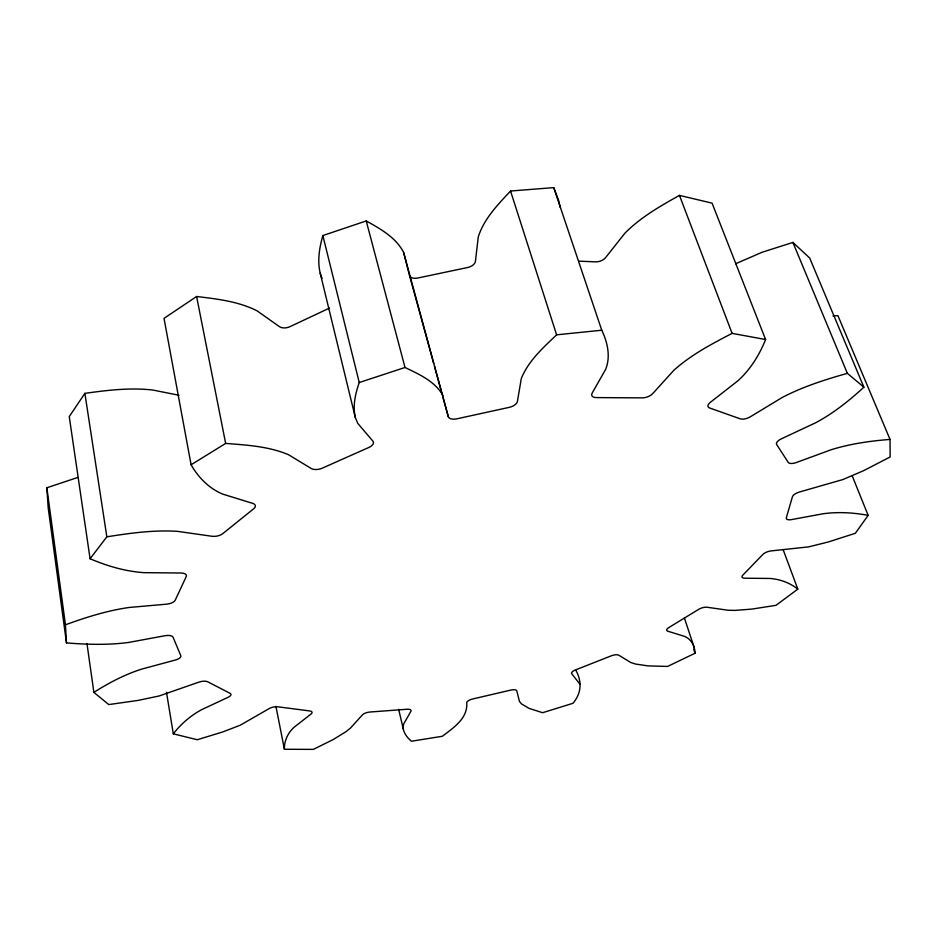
<?xml version="1.0" encoding="UTF-8"?>
<svg xmlns="http://www.w3.org/2000/svg" width="937" height="937" viewBox="0 0 937 937"><rect width="100%" height="100%" fill="white"/><g stroke="black" fill="none" stroke-linecap="round" stroke-linejoin="round"><path stroke-width="1.41" d="M575.962 670.412C582.217 682.089 581.338 693.321 572.987 703.289L542.605 712.706L529.065 708.395L521.569 703.956L519.449 701.415L516.779 690.838A6.243 2.284 -15.2 0 0 510.185 690.241L473.232 698.861A6.254 2.296 -14.7 0 0 466.731 702.527C468.02 718.597 453.356 727.744 442.428 736.248L411.495 741.237C406.599 737.185 401.434 730.614 403.742 723.879L410.91 711.265A6.336 2.342 -13.9 0 0 406.424 709.297L370.63 711.968A6.395 2.378 -13.4 0 0 362.385 714.919L350.497 728.061L345.882 731.738L333.267 739.527L313.391 749.377L284.391 749.272C284.122 741.038 287.882 732.91 293.925 727.393L310.99 714.064A6.571 2.483 -12.6 0 0 309.21 710.878L278.336 706.861A6.688 2.565 -12.2 0 0 269.036 708.665L240.27 725.203L222.795 731.938L197.285 739.738L173.31 733.835L166.481 692.256M580.026 684.315L571.734 673.738A6.266 2.307 -16 0 1 575.962 669.756L610.655 656.064A6.301 2.331 -16.5 0 1 618.748 655.197L630.929 662.576L635.567 664.052L648.076 665.891L667.566 666.441L695.031 653.253C694.996 646.354 691.272 639.163 684.713 636.422L667.753 631.187A6.43 2.401 -17.3 0 1 669.241 627.31L698.217 609.636A6.524 2.46 -17.8 0 1 707.084 607.246L728.178 610.256L735.065 610.397L751.79 609.109L775.977 605.325L797.809 589.139C789.95 582.837 780.064 579.218 770.038 578.457L744.716 578.211A6.735 2.588 -18.6 0 1 743.064 574.908L762.531 554.774A6.875 2.682 -18.9 0 1 771.245 550.897L808.654 546.868L828.343 541.961L855.317 533.305L868.154 515.373C853.408 512.574 838.182 511.731 823.272 513.734L791.449 519.613A7.156 2.881 -19.6 0 1 786.412 517.447L792.315 497.114A7.32 3.01 -19.9 0 1 799.636 491.96L842.995 479.521L863.551 470.702L890.15 456.963L890.033 439.418C870.11 440.987 850.128 443.798 831.014 449.795L796.333 462.527A7.637 3.268 -20.2 0 1 788.052 462.117L776.843 444.77A7.812 3.42 -20.3 0 1 781.282 438.856L815.366 422.915C833.18 413.463 849.098 400.802 863.891 387.192L847.353 373.324C824.982 379.684 802.576 386.77 781.926 397.651L750.303 416.813A8.093 3.701 -20.1 0 1 739.68 418.652L710.141 408.157A8.234 3.853 -19.9 0 1 710.223 402.418L737.77 380.902C750.279 369.693 759.392 355.041 765.588 339.522L732.113 333.361C711.687 343.984 690.909 354.877 673.726 370.408L652.702 393.634A8.445 4.111 -19 0 1 641.587 397.862L597.092 397.604A8.527 4.228 -18.2 0 1 592.102 393.212L605.583 369.494C610.83 356.774 607.563 342.181 601.753 330.234L556.613 334.825C543.167 347.709 528.316 360.897 521.288 378.595L517.4 401.54A8.62 4.357 -16.6 0 1 508.334 407.56L457.654 418.64A8.644 4.392 -15.5 0 1 448.284 416.625L403.648 252.498C396.07 237.506 380.352 228.815 366.226 220.945L322.855 235.55C319.412 247.684 317.198 260.72 320.208 273.182L355.346 417.597L357.817 423.454L372.938 441.175A8.609 4.345 -13.7 0 1 368.171 447.769L323.007 467.844A8.562 4.263 -12.7 0 1 311.389 468.582L288.385 454.644C268.638 446.352 246.771 445.04 225.653 443.424L191.089 464.775C198.316 477.437 209.15 488.575 222.807 494.139L252.767 503.392A8.41 4.064 -11.4 0 1 253.224 509.142L223.229 533.27A8.292 3.924 -10.9 0 1 212.031 536.28L177.679 531.373C153.961 529.792 130.22 533.13 106.841 536.819L90.081 558.757C107.205 566.042 125.394 571.418 144.04 572.659L181.017 573.011A8.046 3.643 -10.4 0 1 186.053 576.958L175.383 599.844A7.883 3.49 -10.3 0 1 166.692 604.154L129.201 607.469C107.333 610.561 86.145 617.26 65.449 624.792L66.48 642.911C87.188 644.562 108.165 645.206 128.814 642.407L165.111 635.696A7.578 3.209 -10.4 0 1 173.169 637.476L180.677 655.385A7.402 3.069 -10.6 0 1 175.524 659.988L141.557 669.147C124.668 674.57 108.797 682.862 93.876 692.384L108.774 704.577L137.997 700.431L159.149 695.968L198.738 682.195A7.098 2.846 -11.1 0 1 208.096 681.984L229.694 693.111A6.946 2.729 -11.5 0 1 228.195 697.245L201.771 709.602C190.715 715.54 180.982 723.914 173.31 733.835M322.855 235.55L359.246 382.53C355.392 393.681 352.535 405.873 355.346 417.597M178.967 395.238L152.743 390.026C130.138 387.461 107.286 390.202 84.88 393.364L69.244 416.614L90.081 558.757M560.232 207.44L558.698 200.682L553.744 187.623L510.548 191.019C497.84 204.571 484.031 218.766 478.28 236.874L475.41 261.482A8.21 4.755 -16.9 0 1 466.907 267.666L418.546 277.867A8.234 4.779 -15.6 0 1 409.457 275.373L403.648 252.498M329.578 308.039L290.681 326.334A8.164 4.65 -12.2 0 1 279.531 326.72L257.043 310.826C238.396 301.374 217.091 298.95 196.606 296.502L164.022 318.346L191.089 464.775M765.588 339.522L712.073 203.153L679.454 195.388C660.116 206.175 640.439 217.384 624.815 233.301L605.56 257.652A8.058 4.486 -19.7 0 1 595.007 261.833L579.253 261.165M735.662 263.73L762.144 252.24L792.901 242.437L809.685 258.026L863.891 387.192M66.48 642.911L48.174 507.655L46.85 487.779L77.712 477.46M359.246 382.53L405.007 367.48C419.015 374.238 435.143 381.347 443.002 395.601M832.97 315.921L837.924 315.652L890.033 439.418M321.168 276.239L322.082 278.348M792.901 242.437L847.353 373.324M852.354 476.195L868.154 515.373M679.454 195.388L732.113 333.361M783.168 549.703L797.809 589.139M553.744 187.623L601.753 330.234M684.42 618.057L694.071 647.139M693.661 649.118L695.031 653.253M510.548 191.019L556.613 334.825M320.208 273.182L320.852 275.22M409.844 276.766L433.679 363.486M434.44 366.285L442.135 394.254M442.908 397.054L448.284 416.625M366.226 220.945L405.007 367.48M398.647 709.25L403.297 729.08M196.606 296.502L225.653 443.424M275.935 706.381L284.391 749.272M84.88 393.364L106.841 536.819M86.965 643.543L93.876 692.384M46.85 487.779L65.449 624.792"/></g></svg>
